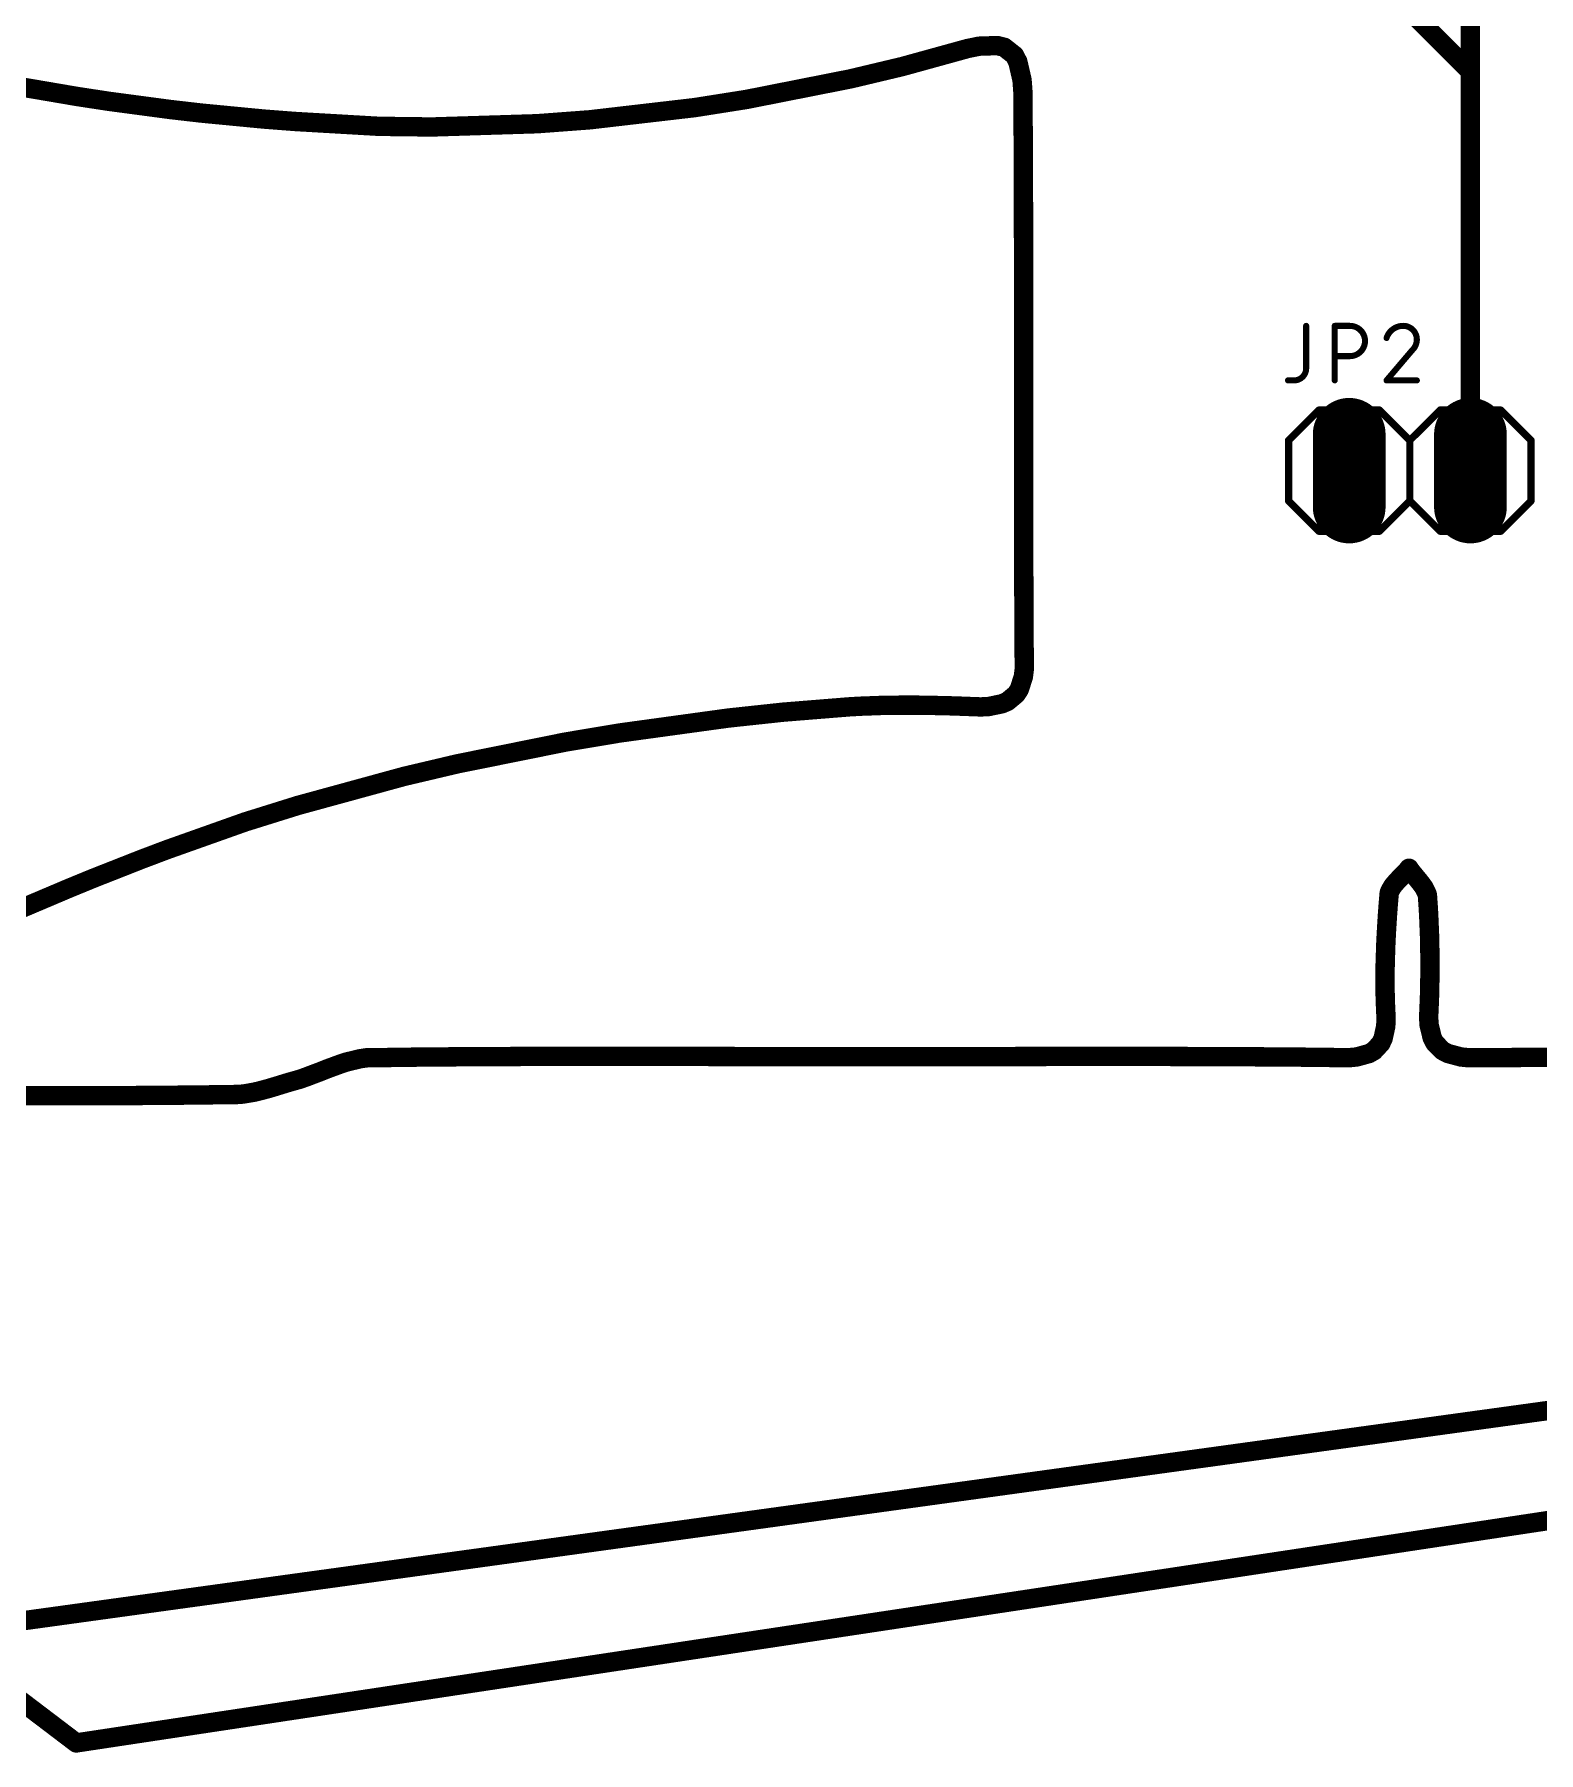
# Model space of a CAD drawing. Extents: x -64 to 81, y -144 to 13.
# Drawn here: x -28.82 to 2.7, y -143.71 to -107.69 of the extents above; entities that cross this region are included whole.
import ezdxf

# ---------------------------------------------------------------- set-up
doc = ezdxf.new("R2010")
doc.units = 0
for name, color, linetype in [('1', 12, 'CONTINUOUS'), ('16', 132, 'CONTINUOUS'), ('17', 110, 'CONTINUOUS'), ('20', 31, 'CONTINUOUS'), ('21', 253, 'CONTINUOUS'), ('23', 53, 'CONTINUOUS'), ('25', 253, 'CONTINUOUS'), ('51', 253, 'CONTINUOUS')]:
    doc.layers.add(name, color=color, linetype=linetype)

# ---------------------------------------------------------------- blocks, each defined once
blk = doc.blocks.new('RECT')
blk.add_solid([(-0.5, -0.5), (0.5, -0.5), (-0.5, 0.5), (0.5, 0.5)])
blk = doc.blocks.new('LONGP100')
at = {"const_width": 1}
blk.add_lwpolyline([(-0.5, 0), (0.5, 0)], dxfattribs=at)
at = {"const_width": 0.5}
for points in [[(-0.5, 0.25, 1), (-0.5, -0.25)], [(0.5, -0.25, 1), (0.5, 0.25)]]:
    blk.add_lwpolyline(points, format="xyb", dxfattribs=at)

msp = doc.modelspace()

# ---------------------------------------------------------------- linework, layer by layer
at = {"layer": '1', "const_width": 0.4064}
for points in [[(1.27, -108.475), (-5.51, -101.695)], [(1.27, -104.333), (1.27, -108.475)], [(1.27, -108.475), (1.27, -116.84)], [(-27.94, -143.51), (-59.69, -119.38)], [(81.28, -127), (-27.94, -143.51)]]:
    msp.add_lwpolyline(points, dxfattribs=at)
at = {"layer": '1', "const_width": 0.2032}
for points in [[(1.3716, -108.475, 1), (1.1684, -108.475)], [(1.1684, -108.475, 1), (1.3716, -108.475)], [(1.1982, -108.5468, 1), (1.3418, -108.4032)], [(1.1684, -116.84, 1), (1.3716, -116.84)], [(-27.9552, -143.4095, 1), (-27.9248, -143.6105)], [(-28.0015, -143.5909, 1), (-27.8785, -143.4291)]]:
    msp.add_lwpolyline(points, format="xyb", dxfattribs=at)
at = {"layer": '16', "const_width": 0.4064}
msp.add_lwpolyline([(-29.21, -140.97), (81.28, -125.73)], dxfattribs=at)
at = {"layer": '20', "const_width": 0.4064}
for points in [[(-9.5572, -108.0716), (-10.6346, -108.3691)], [(-9.2619, -107.9901), (-9.5572, -108.0716)], [(-9.024, -107.9422), (-9.2619, -107.9901)], [(-8.6422, -107.9294), (-9.024, -107.9422)], [(-8.4984, -107.9645), (-8.6422, -107.9294)], [(-8.391, -108.0491), (-8.4984, -107.9645)], [(-8.2839, -108.1337), (-8.391, -108.0491)], [(-8.2133, -108.2679), (-8.2839, -108.1337)], [(-10.6346, -108.3691), (-11.7172, -108.6268)], [(-8.169, -108.4595), (-8.2133, -108.2679)], [(-8.1247, -108.651), (-8.169, -108.4595)], [(-28.5588, -108.8877), (-29.2038, -108.7775)], [(-27.9139, -108.9978), (-28.5588, -108.8877)], [(-11.7172, -108.6268), (-13.8922, -109.0572)], [(-8.1067, -108.9001), (-8.1247, -108.651)], [(-8.1045, -109.2146), (-8.1067, -108.9001)], [(-27.2663, -109.0964), (-27.9139, -108.9978)], [(-25.9679, -109.2698), (-27.2663, -109.0964)], [(-25.3171, -109.3446), (-25.9679, -109.2698)], [(-14.9845, -109.2299), (-17.1781, -109.4849)], [(-13.8922, -109.0572), (-14.9845, -109.2299)], [(-8.0982, -110.1805), (-8.1045, -109.2146)], [(-24.6659, -109.4071), (-25.3171, -109.3446)], [(-24.0146, -109.4697), (-24.6659, -109.4071)], [(-23.363, -109.52), (-24.0146, -109.4697)], [(-22.7121, -109.5577), (-23.363, -109.52)], [(-21.5992, -109.6221), (-22.7121, -109.5577)], [(-20.4899, -109.6358), (-21.5992, -109.6221)], [(-18.2793, -109.5672), (-20.4899, -109.6358)], [(-17.1781, -109.4849), (-18.2793, -109.5672)], [(-8.095, -111.1465), (-8.0982, -110.1805)], [(-8.0933, -112.1125), (-8.095, -111.1465)], [(-8.0916, -113.0784), (-8.0933, -112.1125)], [(-8.0916, -116.9424), (-8.0916, -113.0784)], [(-8.0901, -117.9083), (-8.0916, -116.9424)], [(-8.0885, -118.8743), (-8.0901, -117.9083)], [(-8.0854, -119.8403), (-8.0885, -118.8743)], [(-8.0793, -120.8062), (-8.0854, -119.8403)], [(-8.0779, -121.003), (-8.0793, -120.8062)], [(-8.141, -121.2954), (-8.0982, -121.1644)], [(-8.0982, -121.1644), (-8.0779, -121.003)], [(-8.4299, -121.6769), (-8.2499, -121.5269)], [(-8.2499, -121.5269), (-8.1841, -121.4263)], [(-8.1841, -121.4263), (-8.141, -121.2954)], [(-14.2808, -122.0263), (-13.1318, -121.9028)], [(-13.1318, -121.9028), (-11.9771, -121.8096)], [(-11.9771, -121.8096), (-11.7447, -121.7908)], [(-11.7447, -121.7908), (-11.5121, -121.7777)], [(-11.5121, -121.7777), (-11.2792, -121.7692)], [(-11.2792, -121.7692), (-11.0464, -121.7606)], [(-11.0464, -121.7606), (-10.8133, -121.7567)], [(-10.8133, -121.7567), (-10.5803, -121.7561)], [(-10.5803, -121.7561), (-10.3472, -121.7556)], [(-10.3472, -121.7556), (-10.1141, -121.7585)], [(-10.1141, -121.7585), (-9.8809, -121.7638)], [(-9.8809, -121.7638), (-9.6478, -121.769)], [(-9.6478, -121.769), (-9.4146, -121.7766)], [(-9.4146, -121.7766), (-9.1815, -121.7854)], [(-9.1815, -121.7854), (-8.9892, -121.7927)], [(-8.9892, -121.7927), (-8.8238, -121.7844)], [(-8.8238, -121.7844), (-8.6838, -121.7554)], [(-8.6838, -121.7554), (-8.5441, -121.7265)], [(-8.5441, -121.7265), (-8.4299, -121.6769)], [(-16.5656, -122.3405), (-14.2808, -122.0263)], [(-18.8292, -122.7586), (-17.7014, -122.5311)], [(-17.7014, -122.5311), (-16.5656, -122.3405)], [(-21.0769, -123.2502), (-19.957, -122.986)], [(-19.957, -122.986), (-18.8292, -122.7586)], [(-23.2985, -123.8587), (-21.0769, -123.2502)], [(-24.4002, -124.2029), (-23.2985, -123.8587)], [(-25.4915, -124.5904), (-24.4002, -124.2029)], [(-26.5431, -124.9751), (-26.0189, -124.7777)], [(-26.0189, -124.7777), (-25.4915, -124.5904)], [(-27.586, -125.3857), (-27.0646, -125.1804)], [(-27.0646, -125.1804), (-26.5431, -124.9751)], [(-0.0174, -125.1743), (-0.0539, -125.2213)], [(0.0167, -125.2257), (-0.0174, -125.1743)], [(-28.1045, -125.599), (-27.586, -125.3857)], [(-0.3551, -125.5466), (-0.4123, -125.642)], [(-0.317, -125.4997), (-0.3551, -125.5466)], [(-0.2749, -125.4532), (-0.317, -125.4997)], [(-0.2328, -125.4066), (-0.2749, -125.4532)], [(-0.1867, -125.3604), (-0.2328, -125.4066)], [(-0.1419, -125.3141), (-0.1867, -125.3604)], [(-0.0972, -125.2678), (-0.1419, -125.3141)], [(-0.0539, -125.2213), (-0.0972, -125.2678)], [(0.057, -125.2767), (0.0167, -125.2257)], [(0.1404, -125.3784), (0.057, -125.2767)], [(0.1834, -125.4292), (0.1404, -125.3784)], [(0.2227, -125.4802), (0.1834, -125.4292)], [(0.2619, -125.5312), (0.2227, -125.4802)], [(0.2973, -125.5825), (0.2619, -125.5312)], [(-29.1373, -126.0372), (-28.1045, -125.599)], [(-0.4357, -125.7402), (-0.4525, -125.9404)], [(-0.4315, -125.6905), (-0.4357, -125.7402)], [(-0.4123, -125.642), (-0.4315, -125.6905)], [(0.3505, -125.6864), (0.2973, -125.5825)], [(0.3682, -125.7389), (0.3505, -125.6864)], [(0.372, -125.7925), (0.3682, -125.7389)], [(0.3855, -125.9846), (0.372, -125.7925)], [(-0.4675, -126.1412), (-0.48, -126.3422)], [(-0.4525, -125.9404), (-0.4675, -126.1412)], [(0.3962, -126.1772), (0.3855, -125.9846)], [(0.4041, -126.3701), (0.3962, -126.1772)], [(-0.4924, -126.5432), (-0.5022, -126.7444)], [(-0.48, -126.3422), (-0.4924, -126.5432)], [(0.4121, -126.5629), (0.4041, -126.3701)], [(0.4173, -126.756), (0.4121, -126.5629)], [(-0.5022, -126.7444), (-0.5156, -127.1471)], [(0.4199, -126.9491), (0.4173, -126.756)], [(0.4224, -127.1422), (0.4199, -126.9491)], [(-0.5156, -127.1471), (-0.5191, -127.3485)], [(-0.5191, -127.3485), (-0.5187, -127.5496)], [(0.4192, -127.5284), (0.4222, -127.3353)], [(0.4222, -127.3353), (0.4224, -127.1422)], [(-0.5187, -127.5496), (-0.5182, -127.7508)], [(0.4163, -127.7214), (0.4192, -127.5284)], [(-0.5182, -127.7508), (-0.514, -127.9518)], [(-0.514, -127.9518), (-0.5051, -128.1524)], [(0.4025, -128.1069), (0.4107, -127.9143)], [(0.4107, -127.9143), (0.4163, -127.7214)], [(-0.5051, -128.1524), (-0.4973, -128.3339)], [(-0.4973, -128.3339), (-0.5046, -128.4873)], [(0.3942, -128.2985), (0.4025, -128.1069)], [(0.4041, -128.4595), (0.3942, -128.2985)], [(-0.5601, -128.7426), (-0.6082, -128.8447)], [(-0.5323, -128.6149), (-0.5601, -128.7426)], [(-0.5046, -128.4873), (-0.5323, -128.6149)], [(0.4363, -128.5933), (0.4041, -128.4595)], [(0.4685, -128.727), (0.4363, -128.5933)], [(0.5232, -128.8334), (0.4685, -128.727)], [(-21.8671, -129.1485), (-22.0058, -129.1702)], [(-21.7279, -129.1465), (-21.8671, -129.1485)], [(-20.8965, -129.1348), (-21.7279, -129.1465)], [(-20.0649, -129.1275), (-20.8965, -129.1348)], [(-18.4019, -129.1189), (-20.0649, -129.1275)], [(-17.5704, -129.1175), (-18.4019, -129.1189)], [(-15.9072, -129.1177), (-17.5704, -129.1175)], [(-15.0756, -129.1193), (-15.9072, -129.1177)], [(-12.5808, -129.1244), (-15.0756, -129.1193)], [(-11.7492, -129.1248), (-12.5808, -129.1244)], [(-10.8924, -129.1251), (-11.7492, -129.1248)], [(-10.0356, -129.1239), (-10.8924, -129.1251)], [(-8.322, -129.1213), (-10.0356, -129.1239)], [(-7.4652, -129.1198), (-8.322, -129.1213)], [(-5.7515, -129.1193), (-7.4652, -129.1198)], [(-4.8948, -129.1202), (-5.7515, -129.1193)], [(-4.038, -129.1238), (-4.8948, -129.1202)], [(-3.1813, -129.1273), (-4.038, -129.1238)], [(-2.3245, -129.1335), (-3.1813, -129.1273)], [(-1.4679, -129.1436), (-2.3245, -129.1335)], [(-1.2726, -129.1459), (-1.4679, -129.1436)], [(-1.1128, -129.1305), (-1.2726, -129.1459)], [(-0.8541, -129.059), (-1.1128, -129.1305)], [(-0.7551, -129.0029), (-0.8541, -129.059)], [(-0.6082, -128.8447), (-0.7551, -129.0029)], [(0.6045, -128.9157), (0.5232, -128.8334)], [(0.6858, -128.9981), (0.6045, -128.9157)], [(0.7937, -129.0563), (0.6858, -128.9981)], [(0.9327, -129.0936), (0.7937, -129.0563)], [(1.0716, -129.131), (0.9327, -129.0936)], [(1.2416, -129.1474), (1.0716, -129.131)], [(1.4467, -129.1462), (1.2416, -129.1474)], [(2.984, -129.1372), (1.4467, -129.1462)], [(-22.8362, -129.4412), (-23.1137, -129.5464)], [(-22.6979, -129.3857), (-22.8362, -129.4412)], [(-22.5595, -129.3349), (-22.6979, -129.3857)], [(-22.4212, -129.2841), (-22.5595, -129.3349)], [(-22.2828, -129.238), (-22.4212, -129.2841)], [(-22.0058, -129.1702), (-22.2828, -129.238)], [(-24.2188, -129.8699), (-24.3226, -129.8876)], [(-24.1148, -129.8456), (-24.2188, -129.8699)], [(-23.9074, -129.7902), (-24.1148, -129.8456)], [(-23.8039, -129.7591), (-23.9074, -129.7902)], [(-23.7006, -129.7276), (-23.8039, -129.7591)], [(-23.5975, -129.6962), (-23.7006, -129.7276)], [(-23.4947, -129.6645), (-23.5975, -129.6962)], [(-23.3924, -129.6356), (-23.4947, -129.6645)], [(-23.2528, -129.5962), (-23.3924, -129.6356)], [(-23.1137, -129.5464), (-23.2528, -129.5962)], [(-28.9352, -129.9412), (-29.4728, -129.9367)], [(-28.3977, -129.943), (-28.9352, -129.9412)], [(-27.86, -129.9426), (-28.3977, -129.943)], [(-27.3224, -129.9422), (-27.86, -129.9426)], [(-26.7848, -129.9395), (-27.3224, -129.9422)], [(-25.7096, -129.9309), (-26.7848, -129.9395)], [(-25.1721, -129.9249), (-25.7096, -129.9309)], [(-24.6346, -129.9177), (-25.1721, -129.9249)], [(-24.5307, -129.9163), (-24.6346, -129.9177)], [(-24.4267, -129.9052), (-24.5307, -129.9163)], [(-24.3226, -129.8876), (-24.4267, -129.9052)]]:
    msp.add_lwpolyline(points, dxfattribs=at)
at = {"layer": '20', "const_width": 0.2032}
for points in [[(-9.5842, -107.9737, 1), (-9.5301, -108.1695)], [(-9.5301, -108.1695, 1), (-9.5842, -107.9737)], [(-9.2819, -107.8905, 1), (-9.2418, -108.0897)], [(-9.2348, -108.088, 1), (-9.2889, -107.8922)], [(-9.0274, -107.8407, 1), (-9.0205, -108.0437)], [(-9.0039, -108.0418, 1), (-9.044, -107.8426)], [(-8.6181, -107.8307, 1), (-8.6662, -108.0281)], [(-8.6387, -108.0309, 1), (-8.6456, -107.8279)], [(-8.4354, -107.8847, 1), (-8.5613, -108.0443)], [(-8.5224, -108.0632, 1), (-8.4743, -107.8658)], [(-8.3281, -107.9693, 1), (-8.454, -108.1289)], [(-8.454, -108.1289, 1), (-8.3281, -107.9693)], [(-8.1939, -108.0864, 1), (-8.3738, -108.181)], [(-8.3468, -108.2135, 1), (-8.2209, -108.0539)], [(-10.6616, -108.2712, 1), (-10.6075, -108.467)], [(-10.611, -108.4679, 1), (-10.6581, -108.2703)], [(-8.1143, -108.245, 1), (-8.3122, -108.2908)], [(-8.3032, -108.3152, 1), (-8.1233, -108.2206)], [(-8.07, -108.4366, 1), (-8.2679, -108.4824)], [(-8.2679, -108.4824, 1), (-8.07, -108.4366)], [(-28.5418, -108.7875, 1), (-28.5759, -108.9879)], [(-28.576, -108.9878, 1), (-28.5417, -108.7876)], [(-11.7407, -108.528, 1), (-11.6936, -108.7256)], [(-11.6974, -108.7265, 1), (-11.7369, -108.5271)], [(-8.0233, -108.6437, 1), (-8.226, -108.6583)], [(-8.2236, -108.6739, 1), (-8.0257, -108.6281)], [(-8.0051, -108.8994, 1), (-8.2082, -108.9008)], [(-27.8986, -108.8974, 1), (-27.9291, -109.0982)], [(-27.9309, -109.098, 1), (-27.8968, -108.8976)], [(-27.2528, -108.9957, 1), (-27.2797, -109.1971)], [(-27.2815, -109.1968, 1), (-27.251, -108.996)], [(-25.9562, -109.1689, 1), (-25.9795, -109.3707)], [(-25.9813, -109.3705, 1), (-25.9544, -109.1691)], [(-15.0003, -109.1295, 1), (-14.9686, -109.3303)], [(-14.9727, -109.3308, 1), (-14.9962, -109.129)], [(-13.9119, -108.9575, 1), (-13.8724, -109.1569)], [(-13.8763, -109.1576, 1), (-13.908, -108.9568)], [(-8.208, -108.9074, 1), (-8.0053, -108.8928)], [(-8.003, -109.2139, 1), (-8.2061, -109.2153)], [(-8.2061, -109.2153, 1), (-8.003, -109.2139)], [(-25.3073, -109.2435, 1), (-25.3268, -109.4457)], [(-25.3287, -109.4455, 1), (-25.3054, -109.2437)], [(-24.6561, -109.306, 1), (-24.6756, -109.5082)], [(-24.6756, -109.5082, 1), (-24.6561, -109.306)], [(-24.0068, -109.3684, 1), (-24.0225, -109.571)], [(-24.0244, -109.5708, 1), (-24.0049, -109.3686)], [(-23.3571, -109.4186, 1), (-23.3688, -109.6214)], [(-23.3708, -109.6213, 1), (-23.3551, -109.4187)], [(-22.7062, -109.4563, 1), (-22.7179, -109.6591)], [(-22.7179, -109.6591, 1), (-22.7062, -109.4563)], [(-21.5979, -109.5205, 1), (-21.6004, -109.7237)], [(-21.605, -109.7235, 1), (-21.5933, -109.5207)], [(-20.493, -109.5342, 1), (-20.4867, -109.7374)], [(-20.4911, -109.7374, 1), (-20.4886, -109.5342)], [(-18.2868, -109.4659, 1), (-18.2717, -109.6685)], [(-18.2761, -109.6688, 1), (-18.2824, -109.4656)], [(-17.1898, -109.384, 1), (-17.1663, -109.5858)], [(-17.1705, -109.5862, 1), (-17.1856, -109.3836)], [(-7.9966, -110.1802, 1), (-8.1997, -110.1808)], [(-8.1997, -110.1812, 1), (-7.9966, -110.1798)], [(-7.9934, -111.1463, 1), (-8.1965, -111.1467)], [(-8.1965, -111.1468, 1), (-7.9934, -111.1462)], [(-7.9917, -112.1123, 1), (-8.1948, -112.1127)], [(-8.1948, -112.1127, 1), (-7.9917, -112.1123)], [(-7.99, -113.0784, 1), (-8.1932, -113.0784)], [(-8.1932, -113.0786, 1), (-7.9901, -113.0782)], [(-7.9901, -116.9422, 1), (-8.1932, -116.9426)], [(-8.1932, -116.9424, 1), (-7.99, -116.9424)], [(-7.9886, -117.9081, 1), (-8.1917, -117.9085)], [(-8.1917, -117.9085, 1), (-7.9886, -117.9081)], [(-7.987, -118.874, 1), (-8.1901, -118.8746)], [(-8.1901, -118.8745, 1), (-7.987, -118.8741)], [(-7.9839, -119.8396, 1), (-8.187, -119.841)], [(-8.187, -119.8406, 1), (-7.9839, -119.84)], [(-7.9777, -120.8055, 1), (-8.1808, -120.8069)], [(-8.0016, -121.196, 1), (-8.1947, -121.1328)], [(-8.1808, -120.8069, 1), (-7.9777, -120.8055)], [(-8.1795, -121.0037, 1), (-7.9764, -121.0023)], [(-7.9771, -121.0156, 1), (-8.1788, -120.9904)], [(-8.3349, -121.4713, 1), (-8.1648, -121.5825)], [(-8.1848, -121.605, 1), (-8.3149, -121.4488)], [(-8.2806, -121.3946, 1), (-8.0875, -121.458)], [(-8.099, -121.4819, 1), (-8.2691, -121.3707)], [(-8.2376, -121.2638, 1), (-8.0445, -121.327)], [(-8.0445, -121.3271, 1), (-8.2376, -121.2637)], [(-8.199, -121.1518, 1), (-7.9973, -121.177)], [(-13.1399, -121.8015, 1), (-13.1236, -122.0041)], [(-13.1209, -122.0038, 1), (-13.1426, -121.8018)], [(-11.9853, -121.7083, 1), (-11.969, -121.9109)], [(-11.969, -121.9109, 1), (-11.9853, -121.7083)], [(-11.7505, -121.6894, 1), (-11.739, -121.8922)], [(-11.7366, -121.8921, 1), (-11.7529, -121.6895)], [(-11.5158, -121.6762, 1), (-11.5083, -121.8792)], [(-11.5063, -121.8791, 1), (-11.5178, -121.6763)], [(-11.2829, -121.6677, 1), (-11.2754, -121.8707)], [(-11.2754, -121.8707, 1), (-11.2829, -121.6677)], [(-11.0481, -121.659, 1), (-11.0446, -121.8622)], [(-11.0426, -121.8621, 1), (-11.0501, -121.6591)], [(-10.8136, -121.6551, 1), (-10.8131, -121.8583)], [(-10.8116, -121.8583, 1), (-10.8151, -121.6551)], [(-10.5805, -121.6545, 1), (-10.58, -121.8577)], [(-10.58, -121.8577, 1), (-10.5805, -121.6545)], [(-10.3459, -121.654, 1), (-10.3484, -121.8572)], [(-10.3469, -121.8572, 1), (-10.3474, -121.654)], [(-10.1117, -121.6569, 1), (-10.1164, -121.8601)], [(-10.1153, -121.8601, 1), (-10.1128, -121.6569)], [(-9.8786, -121.6622, 1), (-9.8831, -121.8654)], [(-9.8832, -121.8654, 1), (-9.8785, -121.6622)], [(-9.6444, -121.6675, 1), (-9.6511, -121.8705)], [(-9.65, -121.8706, 1), (-9.6455, -121.6674)], [(-9.4107, -121.6751, 1), (-9.4184, -121.8781)], [(-9.4179, -121.8781, 1), (-9.4112, -121.6751)], [(-9.1777, -121.6839, 1), (-9.1854, -121.8869)], [(-9.1854, -121.8869, 1), (-9.1777, -121.6839)], [(-8.9942, -121.6912, 1), (-8.9841, -121.8942)], [(-8.993, -121.8942, 1), (-8.9853, -121.6912)], [(-8.8444, -121.6849, 1), (-8.8031, -121.8839)], [(-8.8187, -121.8859, 1), (-8.8288, -121.6829)], [(-8.7044, -121.6559, 1), (-8.6633, -121.8549)], [(-8.6632, -121.8549, 1), (-8.7045, -121.6559)], [(-8.5845, -121.6333, 1), (-8.5036, -121.8197)], [(-8.5235, -121.826, 1), (-8.5646, -121.627)], [(-8.4949, -121.5988, 1), (-8.3648, -121.755)], [(-8.3894, -121.7701, 1), (-8.4703, -121.5837)], [(-14.2916, -121.9253, 1), (-14.2699, -122.1273)], [(-14.2669, -122.127, 1), (-14.2946, -121.9256)], [(-17.7182, -122.4309, 1), (-17.6845, -122.6313)], [(-17.6813, -122.6307, 1), (-17.7214, -122.4315)], [(-16.5794, -122.2398, 1), (-16.5517, -122.4412)], [(-16.5487, -122.4407, 1), (-16.5824, -122.2403)], [(-19.977, -122.8864, 1), (-19.9369, -123.0856)], [(-19.9336, -123.0849, 1), (-19.9803, -122.8871)], [(-18.8492, -122.659, 1), (-18.8091, -122.8582)], [(-18.8091, -122.8582, 1), (-18.8492, -122.659)], [(-21.1002, -123.1513, 1), (-21.0535, -123.3491)], [(-21.05, -123.3482, 1), (-21.1037, -123.1522)], [(-23.3253, -123.7607, 1), (-23.2716, -123.9567)], [(-23.2682, -123.9557, 1), (-23.3287, -123.7617)], [(-24.4304, -124.1059, 1), (-24.3699, -124.2999)], [(-24.3662, -124.2986, 1), (-24.4341, -124.1072)], [(-26.0529, -124.682, 1), (-25.9848, -124.8734)], [(-25.983, -124.8728, 1), (-26.0547, -124.6826)], [(-25.5254, -124.4947, 1), (-25.4575, -124.6861)], [(-25.4574, -124.6861, 1), (-25.5255, -124.4947)], [(-27.1018, -125.0859, 1), (-27.0273, -125.2749)], [(-27.0273, -125.2749, 1), (-27.1018, -125.0859)], [(-26.5789, -124.88, 1), (-26.5072, -125.0702)], [(-26.5058, -125.0696, 1), (-26.5803, -124.8806)], [(0.0674, -125.1182, 1), (-0.1021, -125.2304)], [(0.0629, -125.2366, 1), (-0.0976, -125.112)], [(-27.6232, -125.2912, 1), (-27.5487, -125.4802)], [(-27.5473, -125.4797, 1), (-27.6246, -125.2917)], [(-0.2679, -125.5988, 1), (-0.4422, -125.4944)], [(-0.3923, -125.4315, 1), (-0.2416, -125.5679)], [(-0.2381, -125.5638, 1), (-0.3958, -125.4356)], [(-0.3502, -125.3851, 1), (-0.1995, -125.5213)], [(-0.1995, -125.5214, 1), (-0.3502, -125.385)], [(-0.3047, -125.3348, 1), (-0.1608, -125.4784)], [(-0.1574, -125.4747, 1), (-0.3081, -125.3385)], [(-0.2597, -125.2898, 1), (-0.1136, -125.431)], [(-0.1147, -125.4322, 1), (-0.2586, -125.2886)], [(-0.2149, -125.2435, 1), (-0.0688, -125.3847)], [(-0.0688, -125.3847, 1), (-0.2149, -125.2435)], [(-0.1715, -125.1986, 1), (-0.0228, -125.337)], [(-0.0241, -125.3384, 1), (-0.1702, -125.1972)], [(-0.1341, -125.159, 1), (0.0264, -125.2836)], [(0.0205, -125.2905, 1), (-0.1282, -125.1521)], [(0.0964, -125.1627, 1), (-0.0631, -125.2887)], [(-0.0681, -125.2818, 1), (0.1014, -125.1696)], [(0.1355, -125.2123, 1), (-0.0216, -125.3411)], [(-0.0228, -125.3397, 1), (0.1367, -125.2137)], [(0.2179, -125.3128, 1), (0.0628, -125.444)], [(0.0618, -125.4428, 1), (0.2189, -125.314)], [(0.2638, -125.3672, 1), (0.1029, -125.4912)], [(0.1058, -125.4948, 1), (0.2609, -125.3636)], [(0.3032, -125.4183, 1), (0.1421, -125.5421)], [(0.1422, -125.5422, 1), (0.3031, -125.4182)], [(0.3455, -125.4735, 1), (0.1782, -125.5889)], [(-28.1432, -125.505, 1), (-28.0659, -125.693)], [(-28.0649, -125.6925, 1), (-28.1442, -125.5055)], [(-0.5369, -125.7316, 1), (-0.3344, -125.7488)], [(-0.3344, -125.7487, 1), (-0.5369, -125.7317)], [(-0.5259, -125.6531, 1), (-0.337, -125.7279)], [(-0.3302, -125.6991, 1), (-0.5327, -125.6819)], [(-0.4994, -125.5898, 1), (-0.3251, -125.6942)], [(-0.3178, -125.6794, 1), (-0.5067, -125.6046)], [(-0.4339, -125.4825, 1), (-0.2762, -125.6107)], [(0.1813, -125.5931, 1), (0.3424, -125.4693)], [(0.3877, -125.5362, 1), (0.2068, -125.6288)], [(0.2136, -125.6402, 1), (0.3809, -125.5248)], [(0.4467, -125.6539, 1), (0.2542, -125.7189)], [(0.26, -125.7327, 1), (0.4409, -125.6401)], [(0.4695, -125.7317, 1), (0.2668, -125.7461)], [(0.4733, -125.7854, 1), (0.2706, -125.7996)], [(0.2706, -125.7997, 1), (0.4733, -125.7853)], [(0.2719, -125.7714, 1), (0.4644, -125.7064)], [(-0.5688, -126.1336, 1), (-0.3661, -126.1488)], [(-0.366, -126.1475, 1), (-0.5689, -126.1349)], [(-0.5537, -125.9319, 1), (-0.3512, -125.9489)], [(-0.3511, -125.948, 1), (-0.5538, -125.9328)], [(0.4869, -125.979, 1), (0.284, -125.9902)], [(0.2841, -125.9917, 1), (0.4868, -125.9775)], [(0.4977, -126.173, 1), (0.2946, -126.1814)], [(-0.3909, -126.5482, 1), (-0.5938, -126.5382)], [(-0.5814, -126.3359, 1), (-0.3785, -126.3485)], [(-0.3785, -126.3485, 1), (-0.5814, -126.3359)], [(0.2947, -126.1828, 1), (0.4976, -126.1716)], [(0.5056, -126.3659, 1), (0.3025, -126.3743)], [(0.3025, -126.3743, 1), (0.5056, -126.3659)], [(0.5136, -126.5602, 1), (0.3105, -126.5656)], [(-0.4007, -126.7478, 1), (-0.6038, -126.741)], [(-0.6037, -126.7394, 1), (-0.4008, -126.7494)], [(-0.5938, -126.5369, 1), (-0.3909, -126.5495)], [(0.3105, -126.5671, 1), (0.5136, -126.5587)], [(0.5188, -126.7546, 1), (0.3157, -126.7574)], [(0.3157, -126.7587, 1), (0.5188, -126.7533)], [(0.5214, -126.9478, 1), (0.3183, -126.9504)], [(-0.4175, -127.3483, 1), (-0.6206, -127.3487)], [(-0.6171, -127.1437, 1), (-0.414, -127.1505)], [(-0.414, -127.1489, 1), (-0.6171, -127.1453)], [(0.3183, -126.9505, 1), (0.5214, -126.9477)], [(0.5237, -127.3369, 1), (0.3206, -127.3337)], [(0.5239, -127.1423, 1), (0.3208, -127.1421)], [(0.3208, -127.1435, 1), (0.5239, -127.1409)], [(-0.6206, -127.3467, 1), (-0.4175, -127.3503)], [(-0.4171, -127.5494, 1), (-0.6202, -127.5498)], [(-0.6202, -127.5498, 1), (-0.4171, -127.5494)], [(0.5207, -127.5299, 1), (0.3176, -127.5269)], [(0.3176, -127.5268, 1), (0.5207, -127.53)], [(0.3206, -127.3352, 1), (0.5237, -127.3354)], [(-0.4167, -127.7486, 1), (-0.6198, -127.753)], [(-0.6198, -127.751, 1), (-0.4167, -127.7506)], [(-0.4124, -127.9473, 1), (-0.6155, -127.9563)], [(-0.6155, -127.954, 1), (-0.4124, -127.9496)], [(0.5122, -127.9186, 1), (0.3091, -127.91)], [(0.3091, -127.9114, 1), (0.5122, -127.9172)], [(0.5178, -127.7243, 1), (0.3147, -127.7185)], [(0.3147, -127.7199, 1), (0.5178, -127.7229)], [(-0.4036, -128.148, 1), (-0.6067, -128.1568)], [(-0.6067, -128.1569, 1), (-0.4036, -128.1479)], [(-0.3958, -128.3387, 1), (-0.5987, -128.3291)], [(0.4956, -128.2923, 1), (0.2927, -128.3047)], [(0.2926, -128.2941, 1), (0.4957, -128.3029)], [(0.3009, -128.1026, 1), (0.504, -128.1112)], [(0.504, -128.1113, 1), (0.3009, -128.1025)], [(-0.4681, -128.7859, 1), (-0.652, -128.6993)], [(-0.6316, -128.5933, 1), (-0.4331, -128.6365)], [(-0.4331, -128.6364, 1), (-0.6316, -128.5934)], [(-0.606, -128.4825, 1), (-0.4031, -128.4921)], [(-0.4053, -128.5089, 1), (-0.6038, -128.4657)], [(-0.5988, -128.3383, 1), (-0.3957, -128.3295)], [(0.5028, -128.4357, 1), (0.3053, -128.4833)], [(0.3026, -128.4657, 1), (0.5055, -128.4533)], [(0.535, -128.5695, 1), (0.3375, -128.6171)], [(0.3375, -128.6171, 1), (0.535, -128.5695)], [(0.5588, -128.6805, 1), (0.3781, -128.7735)], [(-21.8685, -129.0469, 1), (-21.8656, -129.2501)], [(-21.8513, -129.2489, 1), (-21.8828, -129.0481)], [(-21.7293, -129.0449, 1), (-21.7264, -129.2481)], [(-21.7264, -129.2481, 1), (-21.7293, -129.0449)], [(-20.8973, -129.0332, 1), (-20.8956, -129.2364)], [(-20.895, -129.2364, 1), (-20.8979, -129.0332)], [(-20.0655, -129.0259, 1), (-20.0644, -129.2291)], [(-20.0641, -129.2291, 1), (-20.0658, -129.0259)], [(-18.4021, -129.0173, 1), (-18.4018, -129.2205)], [(-18.4014, -129.2205, 1), (-18.4025, -129.0173)], [(-17.5703, -129.0159, 1), (-17.5704, -129.2191)], [(-17.5702, -129.2191, 1), (-17.5705, -129.0159)], [(-15.907, -129.0161, 1), (-15.9073, -129.2193)], [(-15.9072, -129.2193, 1), (-15.9071, -129.0161)], [(-15.0753, -129.0177, 1), (-15.0758, -129.2209)], [(-15.0757, -129.2209, 1), (-15.0754, -129.0177)], [(-12.5807, -129.0228, 1), (-12.5808, -129.226)], [(-12.581, -129.226, 1), (-12.5805, -129.0228)], [(-11.7491, -129.0232, 1), (-11.7492, -129.2264)], [(-11.7492, -129.2264, 1), (-11.7491, -129.0232)], [(-10.8925, -129.0235, 1), (-10.8922, -129.2267)], [(-10.8924, -129.2267, 1), (-10.8923, -129.0235)], [(-10.0357, -129.0223, 1), (-10.0354, -129.2255)], [(-10.0354, -129.2255, 1), (-10.0357, -129.0223)], [(-8.3221, -129.0197, 1), (-8.3218, -129.2229)], [(-8.3218, -129.2229, 1), (-8.3221, -129.0197)], [(-7.4652, -129.0182, 1), (-7.4651, -129.2214)], [(-7.465, -129.2214, 1), (-7.4653, -129.0182)], [(-5.7514, -129.0177, 1), (-5.7517, -129.2209)], [(-5.7515, -129.2209, 1), (-5.7516, -129.0177)], [(-4.8943, -129.0186, 1), (-4.8952, -129.2218)], [(-4.8949, -129.2218, 1), (-4.8946, -129.0186)], [(-4.0375, -129.0222, 1), (-4.0384, -129.2254)], [(-4.0384, -129.2254, 1), (-4.0375, -129.0222)], [(-3.1805, -129.0257, 1), (-3.182, -129.2289)], [(-3.1817, -129.2289, 1), (-3.1808, -129.0257)], [(-2.3234, -129.0319, 1), (-2.3257, -129.2351)], [(-2.3253, -129.2351, 1), (-2.3238, -129.0319)], [(-1.4667, -129.042, 1), (-1.469, -129.2452)], [(-1.469, -129.2452, 1), (-1.4667, -129.042)], [(-1.2823, -129.0448, 1), (-1.2628, -129.247)], [(-1.2737, -129.2475, 1), (-1.2714, -129.0443)], [(-1.1398, -129.0326, 1), (-1.0857, -129.2284)], [(-1.103, -129.2316, 1), (-1.1225, -129.0294)], [(-0.9042, -128.9706, 1), (-0.8039, -129.1474)], [(-0.827, -129.1569, 1), (-0.8811, -128.9611)], [(-0.8296, -128.9337, 1), (-0.6807, -129.0721)], [(-0.705, -129.0913, 1), (-0.8053, -128.9145)], [(-0.7001, -128.8014, 1), (-0.5162, -128.888)], [(-0.5337, -128.9139, 1), (-0.6826, -128.7755)], [(-0.6593, -128.7211, 1), (-0.4608, -128.7641)], [(0.3697, -128.7508, 1), (0.5672, -128.7032)], [(0.5954, -128.762, 1), (0.4509, -128.9048)], [(0.4328, -128.8799, 1), (0.6135, -128.7869)], [(0.6768, -128.8443, 1), (0.5321, -128.9871)], [(0.5322, -128.9871, 1), (0.6767, -128.8443)], [(0.734, -128.9087, 1), (0.6375, -129.0875)], [(0.6134, -129.0695, 1), (0.7581, -128.9267)], [(0.82, -128.9582, 1), (0.7673, -129.1544)], [(0.7454, -129.1457, 1), (0.8419, -128.9669)], [(0.959, -128.9955, 1), (0.9063, -129.1917)], [(0.9063, -129.1917, 1), (0.959, -128.9955)], [(1.0814, -129.0299, 1), (1.0619, -129.2321)], [(1.0453, -129.2291, 1), (1.098, -129.0329)], [(1.241, -129.0458, 1), (1.2421, -129.249)], [(1.2318, -129.2485, 1), (1.2513, -129.0463)], [(1.4462, -129.0446, 1), (1.4473, -129.2478)], [(1.4473, -129.2478, 1), (1.4462, -129.0446)], [(-22.8741, -129.3469, 1), (-22.7984, -129.5355)], [(-22.8002, -129.5362, 1), (-22.8723, -129.3462)], [(-22.7329, -129.2903, 1), (-22.6628, -129.4811)], [(-22.66, -129.48, 1), (-22.7357, -129.2914)], [(-22.5945, -129.2395, 1), (-22.5244, -129.4303)], [(-22.5244, -129.4303, 1), (-22.5945, -129.2395)], [(-22.4533, -129.1877, 1), (-22.389, -129.3805)], [(-22.3861, -129.3795, 1), (-22.4562, -129.1887)], [(-22.3069, -129.1393, 1), (-22.2586, -129.3367)], [(-22.2506, -129.3344, 1), (-22.3149, -129.1416)], [(-22.0215, -129.0698, 1), (-21.99, -129.2706)], [(-21.9816, -129.2689, 1), (-22.0299, -129.0715)], [(-24.2017, -129.9701, 1), (-24.2358, -129.7697)], [(-24.141, -129.7474, 1), (-24.0885, -129.9438)], [(-24.0916, -129.9445, 1), (-24.1379, -129.7467)], [(-23.9366, -129.6929, 1), (-23.8781, -129.8875)], [(-23.8811, -129.8884, 1), (-23.9336, -129.692)], [(-23.8335, -129.6619, 1), (-23.7742, -129.8563)], [(-23.7746, -129.8564, 1), (-23.8331, -129.6618)], [(-23.7302, -129.6304, 1), (-23.6711, -129.8248)], [(-23.671, -129.8248, 1), (-23.7303, -129.6304)], [(-23.6274, -129.5991, 1), (-23.5675, -129.7933)], [(-23.5679, -129.7934, 1), (-23.627, -129.599)], [(-23.5223, -129.5667, 1), (-23.467, -129.7623)], [(-23.4647, -129.7616, 1), (-23.5246, -129.5674)], [(-23.4199, -129.5378, 1), (-23.3648, -129.7334)], [(-23.3647, -129.7334, 1), (-23.42, -129.5378)], [(-23.287, -129.5006, 1), (-23.2185, -129.6918)], [(-23.2252, -129.694, 1), (-23.2803, -129.4984)], [(-23.1498, -129.4514, 1), (-23.0777, -129.6414)], [(-23.0795, -129.642, 1), (-23.148, -129.4508)], [(-28.936, -130.0428, 1), (-28.9343, -129.8396)], [(-28.3977, -129.8414, 1), (-28.3976, -130.0446)], [(-28.398, -130.0446, 1), (-28.3973, -129.8414)], [(-27.86, -129.841, 1), (-27.8599, -130.0442)], [(-27.8599, -130.0442, 1), (-27.86, -129.841)], [(-27.3229, -129.8406, 1), (-27.3218, -130.0438)], [(-27.3223, -130.0438, 1), (-27.3224, -129.8406)], [(-26.7856, -129.8379, 1), (-26.7839, -130.0411)], [(-26.7842, -130.0411, 1), (-26.7853, -129.8379)], [(-25.7107, -129.8293, 1), (-25.7084, -130.0325)], [(-25.7087, -130.0325, 1), (-25.7104, -129.8293)], [(-25.1734, -129.8233, 1), (-25.1707, -130.0265)], [(-25.1709, -130.0265, 1), (-25.1732, -129.8233)], [(-24.6359, -129.8161, 1), (-24.6332, -130.0193)], [(-24.6332, -130.0193, 1), (-24.6359, -129.8161)], [(-24.5414, -129.8153, 1), (-24.5199, -130.0173)], [(-24.5293, -130.0179, 1), (-24.532, -129.8147)], [(-24.4436, -129.805, 1), (-24.4097, -130.0054)], [(-24.4159, -130.0062, 1), (-24.4374, -129.8042)], [(-24.3397, -129.7874, 1), (-24.3056, -129.9878)], [(-24.3057, -129.9878, 1), (-24.3396, -129.7874)], [(-24.2419, -129.771, 1), (-24.1956, -129.9688)]]:
    msp.add_lwpolyline(points, format="xyb", dxfattribs=at)
at = {"layer": '21', "const_width": 0.1524}
for points in [[(-1.905, -115.57), (-2.54, -116.205)], [(-1.905, -115.57), (-0.635, -115.57)], [(-0.635, -115.57), (0, -116.205)], [(0, -116.205), (0.635, -115.57)], [(0.635, -115.57), (1.905, -115.57)], [(1.905, -115.57), (2.54, -116.205)], [(-2.54, -116.205), (-2.54, -117.475)], [(0, -116.205), (0, -117.475)], [(2.54, -116.205), (2.54, -117.475)], [(-2.54, -117.475), (-1.905, -118.11)], [(0, -117.475), (-0.635, -118.11)], [(0.635, -118.11), (0, -117.475)], [(2.54, -117.475), (1.905, -118.11)], [(-0.635, -118.11), (-1.905, -118.11)], [(1.905, -118.11), (0.635, -118.11)]]:
    msp.add_lwpolyline(points, dxfattribs=at)
at = {"layer": '21', "const_width": 0.0762}
for points in [[(-1.905, -115.5319, 1), (-1.905, -115.6081)], [(-1.8781, -115.5969, 1), (-1.9319, -115.5431)], [(-0.6081, -115.5431, 1), (-0.6619, -115.5969)], [(-0.635, -115.6081, 1), (-0.635, -115.5319)], [(0.635, -115.5319, 1), (0.635, -115.6081)], [(0.6619, -115.5969, 1), (0.6081, -115.5431)], [(1.9319, -115.5431, 1), (1.8781, -115.5969)], [(1.905, -115.6081, 1), (1.905, -115.5319)], [(-2.5019, -116.205, 1), (-2.5781, -116.205)], [(-2.5669, -116.1781, 1), (-2.5131, -116.2319)], [(0.0381, -116.205, 1), (-0.0381, -116.205)], [(-0.0269, -116.1781, 1), (0.0269, -116.2319)], [(-0.0269, -116.2319, 1), (0.0269, -116.1781)], [(2.5781, -116.205, 1), (2.5019, -116.205)], [(2.5131, -116.2319, 1), (2.5669, -116.1781)], [(-2.5131, -117.4481, 1), (-2.5669, -117.5019)], [(0.0269, -117.4481, 1), (-0.0269, -117.5019)], [(0.0269, -117.5019, 1), (-0.0269, -117.4481)], [(2.5669, -117.5019, 1), (2.5131, -117.4481)], [(-2.5781, -117.475, 1), (-2.5019, -117.475)], [(-0.0381, -117.475, 1), (0.0381, -117.475)], [(2.5019, -117.475, 1), (2.5781, -117.475)], [(-1.905, -118.0719, 1), (-1.905, -118.1481)], [(-1.9319, -118.1369, 1), (-1.8781, -118.0831)], [(-0.6619, -118.0831, 1), (-0.6081, -118.1369)], [(-0.635, -118.1481, 1), (-0.635, -118.0719)], [(0.635, -118.0719, 1), (0.635, -118.1481)], [(0.6081, -118.1369, 1), (0.6619, -118.0831)], [(1.8781, -118.0831, 1), (1.9319, -118.1369)], [(1.905, -118.1481, 1), (1.905, -118.0719)]]:
    msp.add_lwpolyline(points, format="xyb", dxfattribs=at)
at = {"layer": '23'}
msp.add_point((0, -116.84), dxfattribs=at)
at = {"layer": '25'}
for points, const_width in [([(-2.1399, -113.8047, 1), (-2.2035, -113.8047)], 0.0635), ([(-1.5737, -113.773, 1), (-1.5737, -113.8365)], 0.0635), ([(-1.5419, -113.8047, 1), (-1.6054, -113.8047)], 0.0635), ([(-1.2562, -114.4397, 1), (-1.2562, -113.8047)], 0.127), ([(-1.2562, -113.773, 1), (-1.2562, -113.8365)], 0.0635), ([(-1.2562, -113.8365, 1), (-1.2562, -113.773)], 0.0635), ([(-0.1386, -113.8047, 0.3252), (-0.4878, -114.0587)], 0.127), ([(0.1472, -114.0905, 0.4142), (-0.1386, -113.8047)], 0.127), ([(-0.1386, -113.773, 1), (-0.1386, -113.8365)], 0.0635), ([(-0.1386, -113.8365, 1), (-0.1386, -113.773)], 0.0635), ([(-0.518, -114.0489, 1), (-0.4576, -114.0685)], 0.0635), ([(0.0519, -114.3127, 0.2053), (0.1472, -114.0905)], 0.127), ([(0.1789, -114.0904, 1), (0.1154, -114.0905)], 0.0635), ([(0.1154, -114.0905, 1), (0.1789, -114.0905)], 0.0635), ([(-1.5737, -114.4079, 1), (-1.5737, -114.4715)], 0.0635), ([(-1.2562, -114.4079, 1), (-1.2562, -114.4715)], 0.0635), ([(-1.2562, -114.4715, 1), (-1.2562, -114.4079)], 0.0635), ([(0.03, -114.2897, 1), (0.0738, -114.3357)], 0.0635), ([(0.0761, -114.3333, 1), (0.0277, -114.2921)], 0.0635), ([(-2.5527, -114.916, 1), (-2.5527, -114.9795)], 0.0635), ([(-2.4257, -114.9477, 0.4142), (-2.1717, -114.6937)], 0.127), ([(-2.4257, -114.916, 1), (-2.4257, -114.9795)], 0.0635), ([(-2.4257, -114.9795, 1), (-2.4257, -114.916)], 0.0635), ([(-2.1399, -114.6937, 1), (-2.2035, -114.6937)], 0.0635), ([(-2.2035, -114.6937, 1), (-2.1399, -114.6937)], 0.0635), ([(-0.4878, -114.916, 1), (-0.4878, -114.9795)], 0.0635), ([(-0.512, -114.9271, 1), (-0.4636, -114.9683)], 0.0635), ([(0.1472, -114.9795, 1), (0.1472, -114.916)], 0.0635), ([(-1.6054, -114.9477, 1), (-1.5419, -114.9477)], 0.0635)]:
    msp.add_lwpolyline(points, format="xyb", dxfattribs=dict(at, const_width=const_width))
at = {"layer": '25', "const_width": 0.127}
for points in [[(-2.1717, -113.8047), (-2.1717, -114.6937)], [(-1.5737, -114.9477), (-1.5737, -113.8047)], [(-1.5737, -113.8047), (-1.2562, -113.8047)], [(-1.2562, -114.4397), (-1.5737, -114.4397)], [(0.0519, -114.3127), (-0.4878, -114.9477)], [(-2.4257, -114.9477), (-2.5527, -114.9477)], [(-0.4878, -114.9477), (0.1472, -114.9477)]]:
    msp.add_lwpolyline(points, dxfattribs=at)

# ---------------------------------------------------------------- block references
at = {"layer": '17', "xscale": 1.524, "yscale": 1.524, "rotation": 90}
for p in [(-1.27, -116.84), (-1.27, -116.84), (1.27, -116.84), (1.27, -116.84)]:
    msp.add_blockref('LONGP100', p, dxfattribs=at)
at = {"layer": '51', "xscale": 0.508, "yscale": 0.508}
for p in [(-1.27, -116.84), (1.27, -116.84)]:
    msp.add_blockref('RECT', p, dxfattribs=at)

doc.saveas('drawing.dxf')
